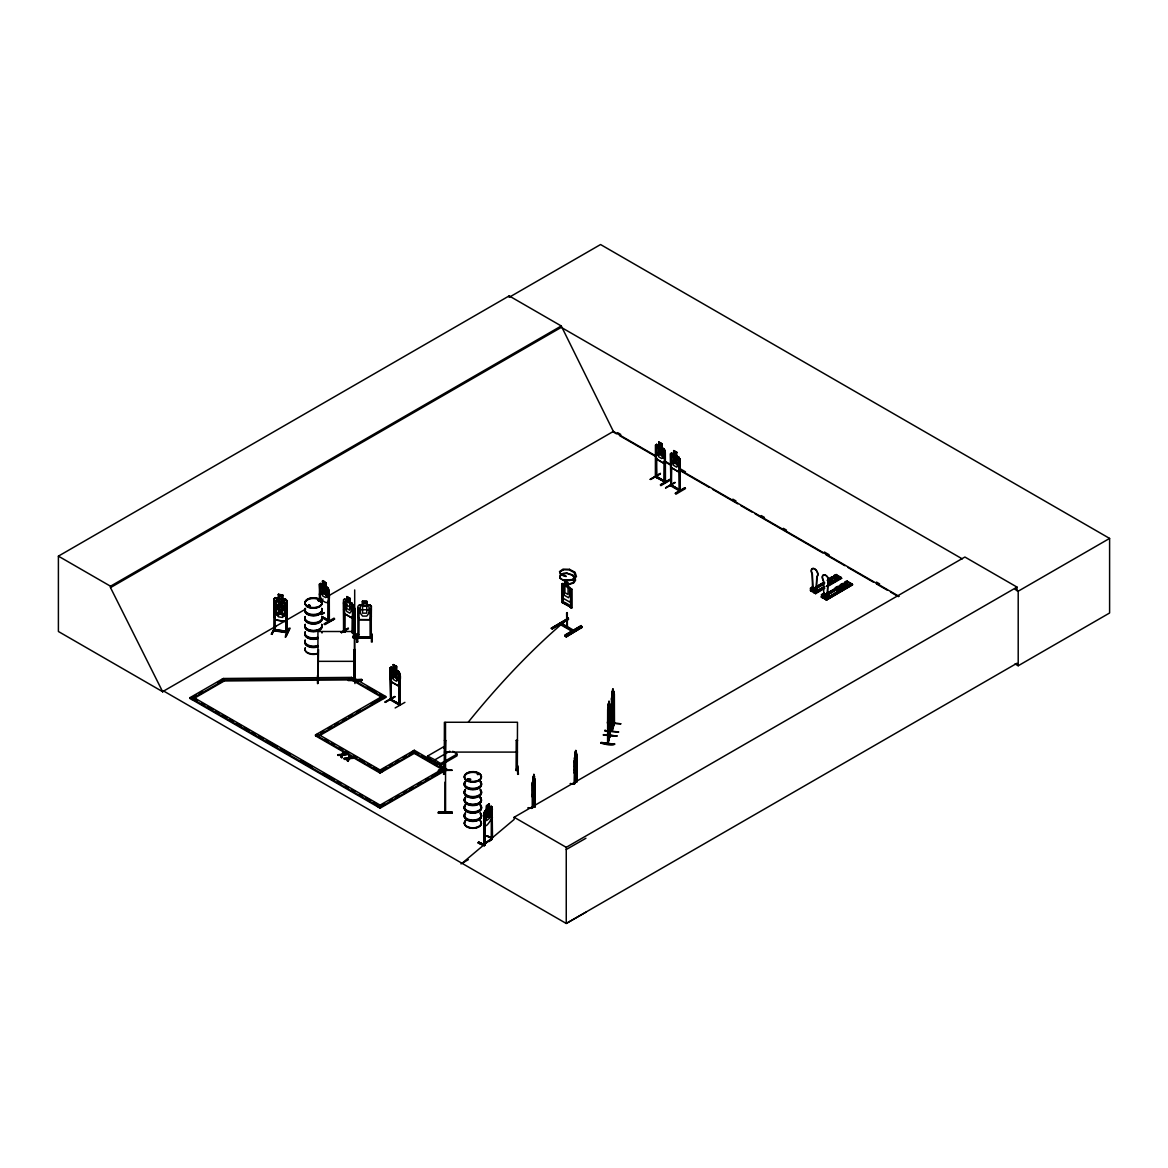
<?xml version="1.0" encoding="UTF-8"?>
<svg xmlns="http://www.w3.org/2000/svg" width="1168" height="1168" viewBox="0 0 1168 1168"><rect width="100%" height="100%" fill="white"/><g stroke="black" fill="none" stroke-linecap="round" stroke-linejoin="round"><path stroke-width="1.5" d="M438.409 770.238L452.118 770.15M812.797 589.066C815.235 587.738 812.49 587.533 812.753 589.081M812.548 588.92L812.169 574.014A4.57 2.672 59.5 0 1 812.169 568.743A4.57 2.672 59.5 0 1 816.782 571.342A4.57 2.672 59.5 0 1 816.782 576.627L816.111 590.614L813.935 589.387M816.301 590.497L816.987 576.51A4.57 2.672 59.5 0 0 816.987 571.225A4.57 2.672 59.5 0 0 812.373 568.626A4.57 2.672 59.5 0 0 812.373 573.897L813.045 588.657L817.877 591.461L817.498 589.3L814.87 590.847L814.87 592.41L810.738 590.074L810.738 588.511L812.986 586.745L810.358 588.307L810.65 590.92M824.331 594.191L823.659 595.33L827.338 596.863L828.01 582.876A4.57 2.672 59.5 0 0 828.01 577.605A4.57 2.672 59.5 0 0 823.396 574.992A4.57 2.672 59.5 0 0 823.396 580.262L823.206 580.379A4.57 2.672 59.5 0 1 823.206 575.109A4.57 2.672 59.5 0 1 827.82 577.722A4.57 2.672 59.5 0 1 827.82 582.993L827.148 596.979C819.221 595.432 826.681 593.3 824.769 594.76M609.711 713.633L609.638 718.086L607.71 724.087L607.71 709.253L607.594 743.534L609.9 735.738M613.638 705.895C614.879 690.113 611.959 721.269 611.623 709.02L611.711 711.881M610.265 735.49L610.368 734.701L610.265 736.585L610.353 706.041M614.353 723.664L612.193 731.226M614.47 722.671L614.193 723.357M600.951 743.301L614.587 744.22L601.067 742.381C600.002 743.505 615.054 747.009 614.572 743.622M601.053 742.863L614.587 744.22M605.068 730.599L618.573 731.927M813.921 588.395L813.089 587.957L813.293 588.76M812.797 588.847L813.205 588.482M814.607 587.869L814.388 588.292M814.096 588.336L813.833 587.358M827.163 596.439L823.63 595.257M823.805 595.081L823.396 580.262M824.973 593.651C825.44 594.322 823.805 595.884 823.922 594.439M825.455 594.643L825.309 593.826L825.119 594.702M569.444 569.327L563.049 569.123L559.516 571.561L560.83 574.656C574.043 577.737 559.209 576.89 560.144 571.824M560.479 574.89L559.939 577.956M564.363 580.116C557.078 579.401 560.246 571.532 567.122 573.313M611.871 697.077L611.448 699.252L612.353 691.748M823.79 595.461L824.243 594.293M825.601 594.497L824.871 593.928M559.808 578.189L564.202 580.715L572.758 580.175L576.452 576.569L575.079 572.276L569.488 569.298M344.75 614.47L344.852 632.063C342.618 630.749 345.451 629.698 343.596 631.786M343.436 631.64L344.75 632.005L343.538 631.742L343.523 599.724L344.648 598.936L346.808 600.177M344.75 630.924L344.516 632.268M352.21 633.129L352.546 606.615L353.422 607.126L353.524 637.013L353.364 635.772M393.412 668.242L393.412 664.577L393.412 668.49L391.222 667.001L390.097 667.789L390.681 699.559M390.156 698.785L391.47 699.033L390.681 698.479M391.003 699.238L390.827 700.26L391.368 680.754M398.872 703.691L400.113 703.866L399.792 705.253L399.69 673.177L398.565 671.308M398.726 703.662L398.697 704.684L400.128 705.063L400.025 675.177L399.149 674.666L398.872 704.786M328.077 620.091L329.361 620.325L321.901 616.777M328.033 621.201L329.361 621.405L329.245 591.563L328.369 591.066L328.033 621.201L329.011 621.653L328.909 589.563L327.785 587.694L320.382 583.431L319.375 584.146L320.353 598.206C331.42 610.441 330.106 593.797 327.887 587.635L325.726 586.511M329.245 620.31L328.339 619.741M562.845 603.082C562.596 602.717 562.363 600.527 562.976 601.987M570.67 606.484L571.283 606.907M571.459 608.061L570.612 607.521L570.612 588.847L571.824 589.154L571.926 607.856L561.91 602.454L562.348 583.679L563.21 584.19L561.998 583.869L562.684 603.024M562.348 602.323L571.824 607.798L570.933 607.229M655.555 477.143L665.453 482.355L665.322 452.512L664.461 452.001L664.11 482.15L664.358 480.69M656.723 477.362L656.723 458.06M656.723 476.281L655.905 475.77L656.825 477.42M664.11 480.982L665.453 481.26L664.11 481.055M673.775 450.687L673.775 454.367L671.512 452.921L670.388 453.71L670.972 485.479M670.432 484.632L671.41 485.158M679.046 490.648L679.469 489.319L680.024 491.217L679.922 459.126L678.812 457.257L671.454 453.14M680.039 459.141L680.258 490.954L670.447 484.705M575.065 756.689L574.539 783.056M491.202 820.929C495.845 808.387 485.231 834.434 483.8 822.666M559.822 623.508L572.67 630.808L573.546 630.107L573.517 631.187L572.773 631.757L559.822 624.281L560.786 622.734M354.707 637.597L354.692 636.721L355.174 637.597M355.174 638.692L354.692 608.061L354.707 638.604L354.619 637.83L361.788 637.159M354.692 589.928L354.692 678.988L355.233 678.214M445.796 769.712L444.964 771.23L445.023 769.289M444.95 812.563L445.023 782.107M308.133 605.871L308.133 606.119M308.133 605.725L309.71 605.491L309.33 606.396M319.068 600.148C318.046 602.527 317.535 598.308 319.2 600.571M318.966 600.615L317.959 600.148M467.156 779.552L468.003 780.604L469.58 779.742M468.587 780.02L467.769 779.158M477.318 774.428L478.646 774.355M566.611 612.864L566.83 626.968M567.385 626.822L567.108 612.572M567.283 626.807L567.298 612.762M484.326 845.793L478.135 842.975L478.588 842.07L484.793 844.829M484.793 845.442L478.573 842.084M478.515 842.654L484.735 845.34M317.842 682.959L317.784 675.498M317.492 683.543L317.492 675.571M560.158 571.97L563.414 569.663M607.856 742.673L607.856 710.144L608.966 701.369L609.316 712.042L608.221 718.641L607.856 716.991M608.353 704.158L609.112 701.384M612.236 691.763C613.565 681.207 613.886 704.786 612.236 706.45L611.857 704.786M608.353 705.37L608.805 703.837M612.353 691.952L613.112 689.193M612.353 693.179L612.82 690.419M607.725 709.341L609.711 703.793C611.01 715.02 609.01 734.73 608.178 743.432L608.294 712.962M611.725 697.15L613.623 691.12L613.886 723.62L611.594 731.343L611.477 699.223M613.317 692.989L613.623 691.12M612.09 701.472L611.828 700.727L612.076 731.387L612.937 694.274L612.236 703.516M614.149 694.537L613.886 693.792L614.12 724.452L613.828 722.554M608.221 715.707L608.937 706.465L608.061 743.578L609.827 735.84M603.389 735.095L617.025 736.001L603.506 734.628M607.389 722.904L621.026 723.795L607.418 722.729M607.71 724.087L609.608 718.028M611.725 711.706L613.477 705.822M607.769 741.68L607.506 743.476M611.857 730.467L614.12 723.678M607.623 742.366L610.119 735.869M611.579 731.168L612.207 695.398M613.653 723.634L612.324 729.737M617.011 735.957L603.403 734.92M618.587 732.029L604.951 731.11L605.082 730.073M534.506 806.037L534.71 779.012L535.178 807.132M533.075 785.991L533.075 807.044M534.973 806.081L535.178 779.056M531.601 808.446L528.345 807.628M576.904 755.827L576.642 755.068L576.904 782.137M532.608 807L532.623 783.159L533.937 774.413L533.148 777.173M533.148 778.399L533.63 776.866M534.71 807.088L534.491 776.34L532.418 782.297M532.623 782.37L533.761 779.494M534.477 776.501L533.922 778.282L533.791 774.399M533.017 788.736L533.761 786.341M575.021 783.1L574.919 753.01L575.722 750.455L575.663 768.997M575.079 753.229L575.882 750.469M575.079 754.455L575.561 751.696M575.882 754.134C577.634 747.827 573.006 762.748 574.904 756.864M574.948 764.792L575.707 762.397M574.349 773.187L576.408 767.113M485.07 843.5L483.888 843.749L483.946 844.858M492.443 837.996L487.012 835.806M812.899 587.927L812.475 588.789M813.877 587.796L813.468 588.701L813.366 586.964M444.95 769.464L444.891 770.004M444.95 810.928L445.023 811.643M445.577 812.563L445.504 722.51M394.828 673.308C394.419 671.308 400.931 670.198 395.689 675.06L397.66 680.594L395.047 675.484C394.01 680.506 389.893 676.549 394.375 674.286L392.375 668.943L394.872 673.279M327.814 602.513L328.909 599.505M351.889 617.916L352.955 614.981L352.955 605.199M353.057 614.923L351.948 618.106L344.691 613.638M663.833 463.287L664.884 460.353L664.884 450.571M664.986 460.294L663.906 463.462L656.445 459.155L655.569 454.863L656.445 459.155M678.769 471.916L679.922 468.923M680.039 468.996L678.842 472.076L671.556 467.638L670.607 463.535M398.522 685.966C400.463 681.105 402.361 672.914 396.492 670.125L396.609 666.402L393.295 664.636M399.69 682.959L398.595 686.127L391.09 681.849L390.2 677.571L391.09 681.849M824.506 595.067L823.09 593.928L823.09 597.184L823.323 593.782L824.812 594.629L824.579 598.031L824.579 594.76M674.943 459.491C675.542 456.644 680.681 457.082 675.951 460.995L678.053 466.558L675.308 461.418C673.907 466.295 670.417 462.484 674.637 460.221L672.651 454.878L675.162 459.535M612.382 696.829L612.134 706.26L612.791 700.493C613.915 710.188 613.39 681.397 612.791 698.814L612.412 696.873M341.815 757.711L342.808 754.674L346.925 754.134L342.808 755.287L343.728 752.294L342.954 751.842L341.976 754.849L337.786 754.762L341.976 754.221L341.041 757.273L341.815 757.711L341.041 756.645L341.83 754.747L337.786 754.762M348.108 761.346L349.086 758.295L353.218 757.769L349.086 758.923L348.108 761.346L347.319 760.28L348.122 758.368L344.064 758.397L344.808 759.448L348.122 758.996L349.232 755.477L350.006 756.543L349.232 758.412L353.218 758.382M349.232 755.477L348.254 758.485L344.064 759.025M343.728 752.294L342.939 754.776L346.925 754.762M347.319 760.894L348.122 758.996M349.232 758.412L350.006 755.915M285.445 613.915L286.934 610.499M275.458 612.368L274.042 608.528L275.356 612.47L285.547 614.047L287.036 610.63M286.89 618.047L285.401 621.449L275.458 619.828M287.036 618.091L285.503 621.595L275.312 620.004L274.013 616.062M551.311 628.238L552.289 628.968L568.436 619.434L568.29 618.222M567.371 618.763L568.436 619.434M324.266 612.558L321.492 614.149M660.358 473.463L650.24 479.333M650.664 479.508L660.329 473.96M665.599 487.713L674.856 482.369M665.57 488.166L675.265 482.574M347.874 628.399L341.406 632.603M348.356 628.121L340.998 632.443M394.492 696.449L384.856 702.114L395.032 696.785M394.945 696.639L385.396 702.421M278.393 598.045L275.385 597.68L285.503 599.242L287.036 600.775L285.547 599.155L282.729 598.731L282.729 595.052L278.393 594.381L282.729 595.052M275.166 601.097L273.969 600.907L275.166 601.097L275.195 630.983L273.838 629.625L273.838 630.72L274.042 598.688L275.502 597.724M278.349 601.914L282.685 602.586L282.685 606.265M275.356 612.47L285.547 614.047M275.312 620.004L274.159 616.076L274.013 598.775L275.429 597.593M285.853 632.618L285.853 602.469M274.991 626.588L271.385 634.297L275.663 626.763M275.575 626.179L272.115 634.399M271.443 634.224L275.663 626.136M287.051 602.644L285.737 602.732M285.503 606.688C289.182 610.689 284.496 604.659 282.554 606.367L284.685 608.002L284.685 614.85L282.51 617.449L278.451 616.821L276.29 613.55L276.29 606.703L278.451 605.812M274.144 629.362L287.182 631.406L285.707 631.538M275.298 630.939L275.429 629.596M288.934 628.194L285.445 635.903L286.087 636.56C298.147 610.703 277.488 654.722 288.905 628.807L289.08 628.764M318.601 678.696L317.944 678.681M318.601 679.776L318.003 678.301L318.616 678.958M354.517 678.696L354.692 679.075M484.837 811.03L483.917 812.928L483.917 844.96M391.003 700.318L391.484 698.99M356.882 634.166L356.985 642.035L356.882 634.166L357.642 634.18M357.627 641.524L357.028 642.02M443.46 766.383L444.22 765.785L444.307 774.311L443.548 774.311L444.22 766.398M570.51 606.338L570.612 607.608M655.569 445.037L656.62 444.453L655.452 445.096L655.379 477.04L655.934 475.726L656.474 477.624L655.847 447.037M670.753 484.326L671.746 484.851L671.41 486.238L671.658 468.441M680.214 490.867C681.922 489.626 677.119 488.91 680.024 490.122M571.269 599.272L569.677 602.031L563.312 598.352L561.735 593.767L561.735 583.985L562.786 583.372L570.203 587.65L571.269 589.49M488.662 841.398L492.108 838.814L491.932 806.752C485.465 809.322 493.086 800.226 486.457 805.876L485.173 818.695L486.545 820.608L489.1 818.695L490.472 814.724L490.472 807.876L489.1 807.687M573.123 582.511L574.729 580.233L574.452 577.547L572.335 575.24L567.064 573.459M825.484 594.278L847.676 581.985M318.003 679.382L318.543 649.627M353.773 678.389L354.386 679.426L354.459 631.508L317.93 631.508L318.003 679.791M310.119 606.031L307.987 606.513L308.717 605.155M318.076 600.396L318.733 600.615M468.558 779.041L468.558 779.961M469.536 779.932L468.762 780.282M477.814 774.545L477.712 773.931M280.524 603.053C282.189 598.089 287.328 599.826 281.459 604.046C287.386 610.382 282.51 610.397 280.597 604.703C278.918 609.93 273.619 608.163 279.663 603.739C273.312 596.381 279.911 599.169 280.437 602.586M491.261 838.361L492.195 837.66L491.903 838.828M445.023 770.384L445.037 771.172L445.65 740.381L444.409 740.395L445.65 740.658M357.685 636.91L359.204 637.494M444.263 769.405L445.796 769.405M516.139 769.449L517.585 769.084L517.614 770.223M560.801 622.938L560.027 624.281M362.547 604.995L359.335 604.878L357.904 606.28L357.904 616.135L359.291 619.785L369.847 619.77L371.395 616.12L369.745 619.639L359.408 619.551L357.904 616.032M573.444 631.377L560.027 623.157M462.032 863.298L514.139 819.44L514.139 817.264L964.899 557.019L1017.007 587.095L1017.007 590.731M307.856 605.491L309.549 605.243M308.221 605.754L309.33 605.579M309.87 606.513L310.119 605.666M566.509 626.617L567.341 626.617M489.319 803.876L486.457 805.876M484.72 810.972L491.188 806.139M484.676 814.563L483.917 815.118L485.056 814.724L484.676 844.391M491.261 839.456L491.348 809.555L492.108 808.986L492.487 837.237M492.487 809.161L491.348 809.555M491.319 838.186L492.502 837.938M485.143 843.398L484.501 844.026M484.764 843.544L491.874 838.42M491.64 838.843L484.209 844.099M489.042 841.573L491.64 839.617M319.419 600.323L319.477 584.088L320.528 583.518C326.018 588.336 318.733 575.912 325.828 582.774L325.828 586.453M390.214 667.906L391.265 667.147M359.116 638.327L359.204 636.91M371.38 637.947L369.862 638.224L370.139 636.779L371.38 636.867M371.293 638.283L371.234 608.119L370.008 608.397L370.139 638.268M444.263 769.128L445.65 769.128M517.482 769.128L516.387 769.055L516.095 770.5L517.439 770.194M517.482 770.559L516.183 770.165M273.954 629.362L275.429 630.676M285.722 632.268L287.182 632.501M824.725 586.482L813.906 592.702L824.623 586.438M840.288 577.401L840.566 577.824M814.286 592.468L815.614 593.68L824.769 588.263M841.194 577.693L841.559 578.364L841.194 577.693L827.075 586.029M852.596 584.73L826.55 599.987L852.611 584.715L847.369 581.562M821.936 597.388L822.579 597.782M847.895 582.087L848.581 582.511M826.024 599.695L826.287 597.432L828.915 595.884L825.907 597.213L825.907 598.775L821.761 596.439L821.761 594.877L824.404 593.329M568.378 618.164L551.223 628.296L568.422 618.193M566.115 636.954L582.175 627.216L566.115 636.954L565.02 635.1L581.314 625.741M565.035 636.326L581.314 626.574L565.312 636.341M812.286 587.416C813.191 596.498 809.862 584.219 813.775 588.263L813.556 591.665L813.775 588.263M829.251 578.7C843.69 585.037 822.272 579.474 831.893 577.153L836.784 580.306L831.893 577.153M833.645 576.116C848.085 582.452 826.667 576.89 836.288 574.554L841.179 577.707L836.288 574.948L827.119 580.35M824.068 582.146L816.052 586.876L824.126 582.394M828.389 579.766L836.288 574.554M815.176 588.161L824.462 582.803M828.915 580.058L835.149 576.496M815.483 588.322L824.769 583.007M828.024 581.08L835.704 576.379M815.906 588.336L823.542 583.839M835.762 576.627L828.127 581.138L831.806 583.226L828.141 580.773M816.125 588.701L823.878 584.248M828.346 581.503L836.098 577.036M815.629 593.665L815.249 591.066L817.877 589.519M828.024 584.365L838.712 578.058M827.981 584.555L838.77 578.306M814.563 593.081L823.834 587.723M826.769 585.883L841.179 577.328M824.404 587.606L814.943 593.329L810.388 590.497M814.987 593.329L824.447 587.854M827.192 586.117L841.252 577.941M827.732 586.409L841.588 578.35M822.053 597.49L821.381 594.673L824.024 593.11M835.31 588C849.749 594.337 828.316 588.774 837.952 586.453L842.843 589.606L837.952 586.453M840.288 585.066C854.728 591.417 833.31 585.84 842.931 583.518L847.822 586.672L842.931 583.518M844.683 582.482C859.108 588.818 837.69 583.255 847.311 580.919M825.951 593.928L847.311 581.314L852.217 584.073L825.893 599.607M821.761 596.439L824.812 594.629M821.323 596.819L846.055 582.832M846.742 582.759L821.688 597.286M826.535 594.731L846.785 582.993M825.645 595.972L836.332 589.665M839.383 587.869L847.004 583.372M825.732 596.03L847.136 583.401M828.331 597.228L849.749 584.423M849.793 584.672L824.973 599.111L852.231 584.058L850.917 583.796M825.688 599.505L852.217 583.693M344.414 632.209L344.75 602.177M353.422 607.126L352.21 606.82M341.538 632.749L348.414 628.734M352.663 636.881L358.24 633.757M352.663 637.509L358.693 634.531L353.203 637.816M396.609 666.402L396.39 670.184L397.996 672.33L397.996 679.177L396.39 681.207L393.412 679.499L391.806 675.644L391.806 668.797L393.412 668.49M391.134 700.318L391.368 670.228M400.025 675.177L398.814 674.87M399.047 703.662L391.134 699.544L399.66 704.173M395.149 707.969L404.916 702.348M585.927 912.193L566.246 923.465L163.681 691.047L162.688 691.704L58.4 631.494L58.4 556.143L509.16 295.898L561.268 325.974L613.375 431.415L655.993 456.031M58.4 556.143L110.507 586.219L561.268 325.974M163.681 691.047L162.615 691.66L110.507 587.621L561.268 327.376L962.257 558.888M319.755 586.088L320.631 586.599M322.645 580.949L322.645 584.861L321.069 585.168L321.069 592.015L322.645 595.87L325.624 597.578L327.201 595.563L327.201 588.716L325.624 586.57L325.828 582.774M319.375 593.986L320.353 598.206M329.245 591.563L328.033 591.256M162.615 691.66L305.68 609.054M319.886 600.863L323.04 599.038M329.347 595.388L613.375 431.415M344.531 598.994L352.006 603.301M321.419 614.602L324.266 612.966M346.808 596.76L349.991 598.352L349.889 602.075L351.364 604.279L351.364 611.127L349.772 613.156L346.808 611.433L345.217 607.579L345.217 600.732L346.808 600.425L346.808 596.512L349.991 598.352M343.494 603.199L353.028 608.703M353.159 605.155L351.933 603.272L353.057 605.214L353.086 631.888M380.096 769.989L414.275 750.25L446.57 768.894L446.57 769.829L380.096 808.198L190.121 698.522L190.121 697.588L222.402 678.944L224.285 680.959L192.005 699.603L192.005 698.668L224.285 680.024M190.121 698.522L196.268 694.96M199.334 693.193L202.414 691.412M217.788 682.535L222.402 679.878L222.402 678.944M324.324 623.727L334.033 618.149L334.559 619.04L324.865 624.661L324.397 623.814M324.324 624.354L334.544 618.996M344.502 613.784L343.626 609.506L344.487 613.799L352.079 618.033M656.577 444.307L658.84 445.738M658.737 442.132L661.92 443.723L661.818 447.446L663.293 449.651L663.293 456.498L661.701 458.528L658.737 456.805L657.146 452.95L657.146 446.103L658.737 445.796L658.737 441.884L661.92 443.723M661.701 443.84L661.92 447.388M661.818 447.446L665.103 450.512L665.088 482.588L665.088 481.508M664.986 450.585L663.877 448.643M665.322 452.512L664.11 452.191M670.782 455.651L671.41 486.238M676.856 452.337L676.637 456.133L678.228 458.279L678.228 465.127L676.637 467.142L673.673 465.433L672.082 461.579L672.082 454.732L673.673 454.425L673.673 450.512L676.856 452.337L673.673 450.746M676.856 456.016L678.871 457.301M678.915 457.199L679.82 459.199M670.388 463.55L671.366 467.769L678.944 472.018M679.046 460.82L680.258 461.126L679.046 460.82L679.586 490.458M650.196 479.391L660.416 473.478M660.957 485.596L670.636 479.975L670.155 479.128L660.416 484.662L660.913 485.494M319.287 735.811L385.747 697.427L385.747 696.493L353.466 677.849L351.583 678.944L223.365 680.039L223.322 678.491L351.539 677.396L351.583 679.878L383.863 698.522L383.863 697.588L351.583 678.944L351.583 679.878L223.365 680.973L223.365 680.039M351.583 679.878L353.466 677.849M675.352 493.29L685.061 487.713L675.352 493.29L675.892 494.225L685.528 488.531M315.521 734.876L380.096 772.165L414.275 752.426L414.275 753.36L380.096 773.085L315.521 735.811L315.521 734.876L381.98 696.493L381.98 697.427M315.521 735.811L317.404 734.716M320.543 732.891L323.697 731.08M328.427 728.35L331.581 726.525M334.734 724.715L337.873 722.89M342.604 720.16L345.757 718.349M348.911 716.524L352.05 714.714M356.78 711.984L359.934 710.159M370.957 703.793L380.403 698.333M319.287 734.876L385.747 696.493M570.612 588.847L571.824 589.154M563.21 597.739L563.341 602.849M570.51 606.659C553.267 597.636 571.137 603.695 571.429 608.002L571.488 589.344M570.51 607.433L570.933 606.134M381.644 770.033L386.258 767.361M389.324 765.595L392.404 763.814M395.47 762.032L398.551 760.266M403.164 757.594L406.245 755.827M409.311 754.046L414.275 751.185L414.275 750.25M452.746 751.272L457.053 754.105L457.053 755.813L440.643 765.288L427.59 757.755L427.59 756.046L444.001 746.571L444.001 748.279M427.59 756.046L434.89 759.813L449.811 751.199M440.643 765.288L440.643 763.58L457.053 754.105M384.52 803.482L378.213 807.117L378.213 806.183L442.803 768.894L442.803 769.829L431.78 776.194M389.236 800.752L392.39 798.927M395.543 797.116L398.697 795.291M403.427 792.561L406.566 790.751M409.72 788.926L412.873 787.115M417.604 784.385L420.743 782.56M425.473 779.83L428.627 778.019M190.121 697.588L380.096 807.278L446.57 768.894M460.98 863.911L468.339 859.663M514.139 817.264L566.246 847.34L1017.007 587.095M1015.094 589.402L1018.204 591.198L1109.6 538.419L1109.6 612.996L1018.204 665.76L1015.05 663.95M1017.007 663.234L566.246 923.465L566.246 847.34M566.246 849.516L585.927 838.244M484.472 843.311L484.501 845.106M354.692 678.272L355.233 679.44M278.539 594.527L278.539 598.191L276.32 599.169L276.32 606.017L278.495 609.287L282.554 609.915L284.715 607.316L284.715 600.469L282.554 598.907L282.583 595.154M573.181 582.525L568.305 584.204L563.502 583.898L568.363 584.818L573.736 582.934L575.517 580.408L575.196 577.503L572.408 575.24M273.998 629.683L275.166 629.508M285.912 632.268L285.853 618.252M560.187 575.065L567.079 573.211L572.875 574.977M467.682 779.202L468.66 779.056L467.069 780.063M609.9 734.657L609.652 735.519M487.027 836.273L491.713 838.332M399.208 703.413L399.295 704.523L399.149 674.666M679.294 490.399L679.382 460.63M342.939 754.163L346.925 754.134M337.786 755.389L341.83 755.36M349.232 757.784L353.218 757.769M575.707 754.324L576.101 761.127L574.948 767.726L574.554 766.062M533.761 778.268L534.17 785.071L533.017 791.67L532.623 790.006M344.064 758.397L348.254 757.857M371.103 638.268L371.395 606.177L369.803 604.878L366.752 604.995L366.898 601.213L362.401 601.286M468.134 779.421L469.142 779.757M468.66 780.428L467.726 780.355M564.29 580.058L572.13 579.576L575.386 576.408L574.13 572.583L569.166 569.911L563.385 569.765M572.729 580.16L564.159 580.613M664.461 481.829L664.461 462.528M679.864 491.159L670.447 485.684M328.836 621.595L321.901 617.551M250.405 679.192L279.298 678.958M353.846 649.642L353.773 679.469M354.561 675.075L354.941 683.557M357.963 636.823L357.963 638.356L357.817 608.163L359.058 608.163L358.926 638.356M359.058 608.44L357.817 608.163M371.336 634.136L372.096 634.122L372.183 642.035L371.424 642.035L371.439 633.567M353.218 637.188L371.103 637.173M353.218 637.378L361.788 637.786M353.218 637.626L371.088 636.779M357.831 638.268L371.234 637.947L357.963 638.312M355.16 649.525L355.16 679.367M348.093 679.615L361.788 679.528L348.079 680.185L361.788 680.55L348.093 680.55M516.241 740.395L517.482 740.658L516.241 740.395L516.095 770.5M517.585 765.785L517.658 774.311L518.431 774.311L517.672 765.828M438.409 770.398L452.118 770.354M517.336 770.573L517.482 722.262L444.409 722.262L444.263 770.5L445.753 770.53L445.782 769.128M452.118 813.147L452.118 812.081L438.409 812.14L438.423 813.191L452.118 813.074L438.423 813.162M452.118 812.183L438.409 812.242M452.118 812.68L438.409 812.782M359.408 605.082L369.745 605.082M357.904 609.74L371.395 609.74M317.93 661.336L354.459 661.336M444.409 752.09L517.482 752.09M274.246 630.457L286.934 632.414M275.429 629.902L286.934 631.333M308.921 605.214L309.87 605.433M837.558 576.145L837.281 575.736M821.06 596.95L826.667 600.031M568.174 619.113L552.026 628.647L552.172 627.698L552.289 628.968M608.207 703.924L608.382 707.647M609.55 736.424L610.134 706.742M573.663 784.064L570.159 783.538L573.561 784.312M531.615 807.818L528.228 808.11M528.243 807.935L531.63 808.256M575.663 755.55L574.933 758.12M574.408 758.324L574.335 783.757M574.145 760.485L574.262 770.398M574.393 773.158L574.145 770.267M533.134 776.968L532.871 807.745M532.331 784.487L532.418 797.131L534.74 786.677L532.608 797.116L532.331 794.342M533.732 792.941L533.761 774.603M278.451 602.148L282.51 602.776M278.495 605.739L275.356 605.214L274.013 606.236L275.458 605.258L285.401 606.893M467.886 780.209L469.492 779.479M564.144 583.62L563.779 584.175M274.086 630.793L287.065 632.764L287.08 600.688M399.5 705.195L390.156 699.763M328.427 619.799L328.515 620.923L328.369 601.593M468.923 779.552L468.587 779.231A8.526 4.92 0 0 0 466.85 779.976M491.932 806.752L491.027 806.241M486.574 809.599L483.829 812.943M483.713 822.754L483.8 812.884M486.954 835.806L492.064 838.142M478.53 842.172L484.735 844.917M478.165 842.931L484.37 845.69M445.504 770.384L445.504 771.172M812.052 587.548L813.556 588.395M812.286 590.672L813.775 591.519M823.323 597.052L824.812 597.899M344.414 602.381L343.538 601.87L343.874 631.508M393.412 664.826L396.39 666.519M391.163 667.205L398.522 671.41M391.032 670.432L390.156 669.921L390.638 699.588L400.04 704.961M391.265 681.703L398.624 685.908M391.484 700.07L390.375 698.42M1109.6 538.419L600.556 244.535L509.16 297.3L509.16 295.898M656.518 444.512L663.833 448.731M617.58 432.627L620.748 434.452M680.725 469.083L685.47 471.814M732.832 499.159L735.986 500.984M761.244 515.57L764.398 517.395M783.348 528.33L786.502 530.155M824.389 552.026L829.119 554.756M876.482 582.102L879.635 583.927M665.468 461.491L671.775 465.141M679.674 469.697L899.097 596.381M613.258 431.97L616.412 433.795M619.566 435.62L655.803 456.542M665.264 461.988L669.979 464.718M681.017 471.098L709.37 487.465M712.524 489.29L737.738 503.846M740.892 505.656L751.915 512.022M755.068 513.847L822.827 552.96M825.98 554.785L844.887 565.706M848.026 567.517L873.241 582.073M876.394 583.898L887.432 590.263M890.571 592.088L898.455 596.629M656.62 459.009L663.935 463.229M582.263 627.42L581.168 625.566L565.078 635.129M560.698 622.763L573.649 630.253M322.543 581.007L325.726 582.847M352.05 603.214L349.889 602.075L349.772 598.469M322.237 616.573L328.748 620.471L328.704 621.595M322.237 617.361L329.186 621.318M354.999 679.674L358.065 681.455M367.292 686.769L376.519 692.098M379.6 693.88L385.747 697.427M415.808 752.075L418.889 753.842M421.969 755.623L431.196 760.952M434.262 762.733L437.343 764.5M440.424 766.281L446.57 769.829M444.687 769.989L412.392 751.345L412.392 752.28L444.687 770.909L444.555 769.084M317.404 733.781L381.98 771.07L381.98 772.004L374.11 767.464M325.273 739.256L328.427 741.081M331.581 742.906L334.734 744.717M339.45 747.447L342.604 749.272M345.757 751.082L348.911 752.907M353.627 755.638L356.78 757.448M359.934 759.273L364.65 762.003M367.803 763.814L370.957 765.639M343.728 752.907L342.954 751.842M349.232 756.09L350.006 756.543M347.319 760.28L348.108 760.718M380.096 805.102L193.888 697.588L197.042 700.333M201.772 703.078L204.926 704.888M208.079 706.713L212.824 709.443M215.978 711.268L219.131 713.093M222.285 714.918L227.015 717.648M230.184 719.473L233.337 721.298M236.491 723.123L241.221 725.854M244.375 727.679L249.12 730.409M252.273 732.234L255.427 734.044M258.581 735.869L263.326 738.599M266.479 740.424L277.517 746.805M280.685 748.63L290.146 754.09M301.198 760.47L312.236 766.85M323.288 773.231L334.34 779.611M337.494 781.421L340.647 783.246M345.378 785.991L348.531 787.801M351.699 789.626L354.853 791.451M359.583 794.182L362.737 796.007M365.891 797.832L370.636 800.562M373.789 802.387L376.943 804.212M434.89 759.813L440.643 763.58M613.565 724.35L613.726 691.602M610.353 734.774L609.623 735.402M310.075 605.593L309.17 605.331A8.526 4.92 0 0 0 307.418 606.075M665.322 482.223L665.278 481.158M371.395 606.265L369.803 604.878M665.278 482.253L655.847 476.865L655.847 459.316M848.318 582.102L847.311 581.314M811.337 591.037L811.672 591.446M670.198 479.639L660.489 485.173M483.917 822.725L484.837 825.586M607.623 721.225L607.856 724.102M444.03 766.325L444.307 774.311M361.788 680.579L361.788 679.513M357.612 633.567L357.729 642.093M354.868 675.571L354.911 678.812M317.842 675.031L317.871 683.557M1018.204 591.198L1018.204 665.76M828.915 595.884L828.915 597.826M817.498 589.3L817.498 590.847M670.607 453.768L670.782 485.479M614.353 693.836L614.47 723.766M612.966 689.178L613.083 693.062M612.382 691.777L612.382 695.456M609.696 703.924L609.652 736.599M608.966 701.369L608.937 705.253M577.109 755.112L577.109 781.436M576.642 781.392L576.496 752.878L576.437 782.093M574.904 756.616L574.802 783.801M572.67 630.808L572.568 631.64M570.948 600.513L570.948 607.302M562.874 584.38L562.976 603.082M532.36 784.443L532.404 807.701M491.845 806.854L491.728 839.558M489.188 803.818L489.217 807.73M486.662 805.978L486.662 809.658M485.056 814.724L485.056 844.552M484.297 815.293L484.209 845.194M390.316 667.833L390.316 677.615M380.096 772.165L380.096 773.085M380.096 807.278L380.096 808.198M362.401 601.213L362.401 604.966M352.546 617.142L352.546 632.939M351.539 677.396L351.539 678.331M346.911 596.702L346.911 600.367M320.631 597.125L320.631 602.396M320.295 586.789L320.295 600.834M286.934 600.717L286.759 632.808L286.773 631.669M278.393 594.381L278.495 598.279M223.322 678.491L223.322 679.426M110.507 586.219L110.507 587.621M468.412 721.955A865.327 346.035 -72 0 1 566.509 619.901M321.696 624.325A8.526 4.92 0 0 1 313.447 630.53A8.526 4.92 0 0 1 305.213 624.325M321.828 609.17A8.658 5.008 0 0 1 313.447 615.463A8.658 5.008 0 0 1 305.082 609.17M307.33 606.922A8.658 5.008 0 0 1 309.126 606.134M321.828 608.747A8.658 5.008 0 0 1 313.447 615.04A8.658 5.008 0 0 1 305.082 608.747M307.33 606.499A8.658 5.008 0 0 1 309.126 605.71M321.696 608.294A8.526 4.92 0 0 1 313.447 614.485A8.526 4.92 0 0 1 305.213 608.294M321.711 609.667A8.541 4.935 0 0 1 313.447 615.872A8.541 4.935 0 0 1 305.198 609.667M321.696 617.901A8.526 4.92 0 0 1 313.447 624.092A8.526 4.92 0 0 1 305.213 617.901M321.828 617.405A8.658 5.008 0 0 1 313.447 623.697A8.658 5.008 0 0 1 305.082 617.405M321.828 616.981A8.658 5.008 0 0 1 313.447 623.274A8.658 5.008 0 0 1 305.082 616.981M321.696 616.514A8.526 4.92 0 0 1 313.447 622.719A8.526 4.92 0 0 1 305.213 616.514M321.667 624.792A8.512 4.92 0 0 1 313.447 630.983A8.512 4.92 0 0 1 305.228 624.792M321.726 624.515A8.556 4.949 0 0 1 313.447 630.735A8.556 4.949 0 0 1 305.184 624.515M321.667 625.566A8.512 4.92 0 0 1 313.447 631.757A8.512 4.92 0 0 1 305.228 625.566M317.711 653.306A8.512 4.92 0 0 1 308.279 652.941A8.512 4.92 0 0 1 305.228 647.773M321.726 625.128A8.556 4.949 0 0 1 313.447 631.362A8.556 4.949 0 0 1 305.184 625.128M317.725 638.662A8.526 4.92 0 0 1 308.264 638.312A8.526 4.92 0 0 1 305.213 633.129M317.725 637.29A8.541 4.935 0 0 1 308.25 636.94A8.541 4.935 0 0 1 305.198 631.742M321.711 631.742A8.541 4.935 0 0 1 322.003 633.027M317.725 646.911A8.541 4.935 0 0 1 308.25 646.546A8.541 4.935 0 0 1 305.198 641.363M317.784 646.488A8.658 5.008 0 0 1 308.177 646.123A8.658 5.008 0 0 1 305.082 640.867M317.784 646.065A8.658 5.008 0 0 1 308.177 645.7A8.658 5.008 0 0 1 305.082 640.444M317.725 645.524A8.526 4.92 0 0 1 308.264 645.159A8.526 4.92 0 0 1 305.213 639.976M317.784 638.254A8.658 5.008 0 0 1 308.177 637.889A8.658 5.008 0 0 1 305.082 632.633M317.784 637.83A8.658 5.008 0 0 1 308.177 637.465A8.658 5.008 0 0 1 305.082 632.209M317.711 653.788A8.512 4.92 0 0 1 308.279 653.423A8.512 4.92 0 0 1 305.228 648.255M480.384 790.079A8.658 5.008 0 0 1 472.879 797.583A8.658 5.008 0 0 1 465.375 790.079M480.267 790.605A8.526 4.92 0 0 1 472.879 797.992A8.526 4.92 0 0 1 465.492 790.605M480.223 797.043A8.497 4.906 0 0 1 472.879 804.387A8.497 4.906 0 0 1 465.521 797.043M480.282 797.204A8.556 4.949 0 0 1 472.879 804.606A8.556 4.949 0 0 1 465.463 797.204M480.282 797.51A8.541 4.935 0 0 1 472.879 804.913A8.541 4.935 0 0 1 465.477 797.51M480.384 781.859A8.658 5.008 0 0 1 472.879 789.349A8.658 5.008 0 0 1 465.375 781.859M466.747 780.823A8.658 5.008 0 0 1 470.631 779.523M480.267 789.218A8.526 4.92 0 0 1 472.879 796.605A8.526 4.92 0 0 1 465.492 789.218M480.267 782.37A8.526 4.92 0 0 1 472.879 789.758A8.526 4.92 0 0 1 465.492 782.37M480.384 789.656A8.658 5.008 0 0 1 472.879 797.16A8.658 5.008 0 0 1 465.375 789.656M480.384 781.421A8.658 5.008 0 0 1 472.879 788.926A8.658 5.008 0 0 1 465.375 781.421M466.747 780.399A8.658 5.008 0 0 1 470.631 779.1M480.267 780.983A8.526 4.92 0 0 1 472.879 788.371A8.526 4.92 0 0 1 465.492 780.983M480.384 813.541A8.658 5.008 0 0 1 472.879 821.046A8.658 5.008 0 0 1 465.375 813.541M480.267 814.067A8.526 4.92 0 0 1 472.879 821.44A8.526 4.92 0 0 1 465.492 814.067M480.223 820.505A8.497 4.906 0 0 1 472.879 827.849A8.497 4.906 0 0 1 465.521 820.505M480.238 798.24A8.512 4.92 0 0 1 475.084 805.438A8.512 4.92 0 0 1 464.368 800.693M464.66 799.423A8.512 4.92 0 0 1 465.506 798.24M480.282 820.681A8.556 4.949 0 0 1 472.879 828.083A8.556 4.949 0 0 1 465.463 820.681M480.282 820.958A8.541 4.935 0 0 1 472.879 828.346A8.541 4.935 0 0 1 465.477 820.958M480.282 797.817A8.556 4.949 0 0 1 475.084 805.059A8.556 4.949 0 0 1 464.309 800.284M464.601 799.014A8.556 4.949 0 0 1 465.463 797.817M480.384 805.307A8.658 5.008 0 0 1 472.879 812.811A8.658 5.008 0 0 1 465.375 805.307M480.282 812.68A8.541 4.935 0 0 1 472.879 820.082A8.541 4.935 0 0 1 465.477 812.68M480.267 805.832A8.526 4.92 0 0 1 472.879 813.22A8.526 4.92 0 0 1 465.492 805.832M480.384 813.118A8.658 5.008 0 0 1 472.879 820.622A8.658 5.008 0 0 1 465.375 813.118M480.384 804.883A8.658 5.008 0 0 1 472.879 812.388A8.658 5.008 0 0 1 465.375 804.883M480.267 804.445A8.526 4.92 0 0 1 472.879 811.833A8.526 4.92 0 0 1 465.492 804.445M827.63 581.387A1.518 0.876 0 0 1 829.572 582.233A1.518 0.876 0 0 1 827.659 583.095M828.419 581.08A1.518 0.876 0 0 1 829.514 582.146A1.518 0.876 0 0 1 827.659 582.774M608.148 709.823L608.119 718.451L608.776 712.684C609.93 722.291 609.331 693.281 608.791 711.005L608.411 709.064L608.148 709.823M576.496 762.719L576.437 767.172L576.496 762.719M532.477 782.268L532.17 784.648L532.623 782.283M485.684 811.643L487.421 814.563L485.611 820.272L487.976 814.928C488.969 819.965 492.356 815.512 488.56 813.687L490.268 808.212L488.02 813.264L486.574 811.015L485.684 811.643M327.055 596.877L324.295 591.855C322.981 596.863 319.331 592.848 323.609 590.658L321.623 585.314L324.237 590.19C325.405 585.329 329.186 589.475 324.923 591.446L327.055 596.877M663.147 457.827L660.387 452.79C659.336 457.812 655.248 453.856 659.701 451.593L657.715 446.249L660.329 451.125C661.497 446.278 665.278 450.41 661.015 452.381L663.147 457.827M284.335 616.251L282.933 616.149L280.554 612.236C278.67 617.449 273.706 615.697 279.634 611.287C273.808 605.155 278.918 605.258 280.481 610.587C282.145 605.637 287.284 607.36 281.415 611.579L284.335 616.251M574.539 761.989L574.802 762.748L574.539 761.989M569.677 595.417L568.612 597.739L564.378 595.3L563.312 584.905L564.903 584.599L564.903 580.919L568.086 582.759L568.086 586.424L569.677 588.57L569.677 595.417M368.986 613.156L366.752 616.091L362.547 616.091L360.299 613.156L360.299 606.309L362.547 605.082L362.547 601.33L366.752 601.418L366.752 605.082L368.986 606.309L368.986 613.156M488.647 804.971L486.998 807.424L488.647 804.971M489.1 808.898L486.545 810.826L486.545 817.673L489.1 815.76L489.1 808.898M656.825 476.646L664.358 480.997L656.825 476.646M671.746 485.275L679.294 489.626L671.746 485.275M361.788 680.039L348.093 680.214L361.788 680.039M365.993 602.031L363.306 602.031L363.306 603.257L365.993 603.257L365.993 602.031M366.752 606.309L362.547 606.309L362.547 613.156L366.752 613.156L366.752 606.309M281.824 595.738L279.225 595.33L279.225 596.556L281.824 596.965L281.824 595.738M282.554 600.133L278.495 599.505L278.495 606.353L282.554 606.98L282.554 600.133M281.78 603.272L279.181 602.878L279.181 604.09L281.78 604.498L281.78 603.272M282.51 607.667L278.451 607.039L278.451 613.886L282.51 614.514L282.51 607.667M395.864 666.826L393.937 665.731L393.937 666.957L395.864 668.052L395.864 666.826M396.39 671.41L393.412 669.717L393.412 676.564L396.39 678.258L396.39 671.41M661.176 444.147L659.278 443.052L659.278 444.263L661.176 445.373L661.176 444.147M676.111 452.775L674.199 451.666L674.199 452.892L676.111 453.987L676.111 452.775M661.701 448.731L658.737 447.023L658.737 453.87L661.701 455.578L661.701 448.731M676.637 457.36L673.673 455.651L673.673 462.499L676.637 464.207L676.637 457.36M567.56 583.066L565.443 581.839L565.443 583.066L567.56 584.292L567.56 583.066M568.086 587.65L564.903 585.81L564.903 592.672L568.086 594.497L568.086 587.65M325.084 583.212L323.186 582.102L323.186 583.328L325.084 584.438L325.084 583.212M349.247 598.775L347.334 597.68L347.334 598.907L349.247 600.002L349.247 598.775M325.624 587.796L322.645 586.088L322.645 592.935L325.624 594.643L325.624 587.796M349.772 603.36L346.808 601.651L346.808 608.499L349.772 610.222L349.772 603.36M309.184 606.922A8.541 4.935 0 0 0 322.003 602.644A8.541 4.935 0 0 0 309.184 598.381A8.541 4.935 0 0 0 309.184 606.922M309.199 607.637A8.512 4.92 0 0 0 321.959 603.374A8.512 4.92 0 0 0 309.199 599.126A8.512 4.92 0 0 0 309.199 607.637M309.17 607.214A8.556 4.949 0 0 0 322.018 602.936A8.556 4.949 0 0 0 309.17 598.658A8.556 4.949 0 0 0 309.17 607.214M468.616 780.808A8.526 4.92 0 0 0 481.406 776.545A8.526 4.92 0 0 0 468.616 772.282A8.526 4.92 0 0 0 468.616 780.808M468.616 781.523A8.512 4.92 0 0 0 481.391 777.26A8.512 4.92 0 0 0 468.616 773.012A8.512 4.92 0 0 0 468.616 781.523M468.587 781.115A8.556 4.949 0 0 0 481.435 776.822A8.556 4.949 0 0 0 468.587 772.544A8.556 4.949 0 0 0 468.587 781.115M838.011 589.241A1.518 0.876 0 0 0 840.551 588.818A1.518 0.876 0 0 0 838.668 587.767A1.518 0.876 0 0 0 838.011 589.241M838.011 588.92A1.518 0.876 0 0 0 840.551 588.511A1.518 0.876 0 0 0 838.668 587.446A1.518 0.876 0 0 0 838.011 588.92"/></g></svg>
